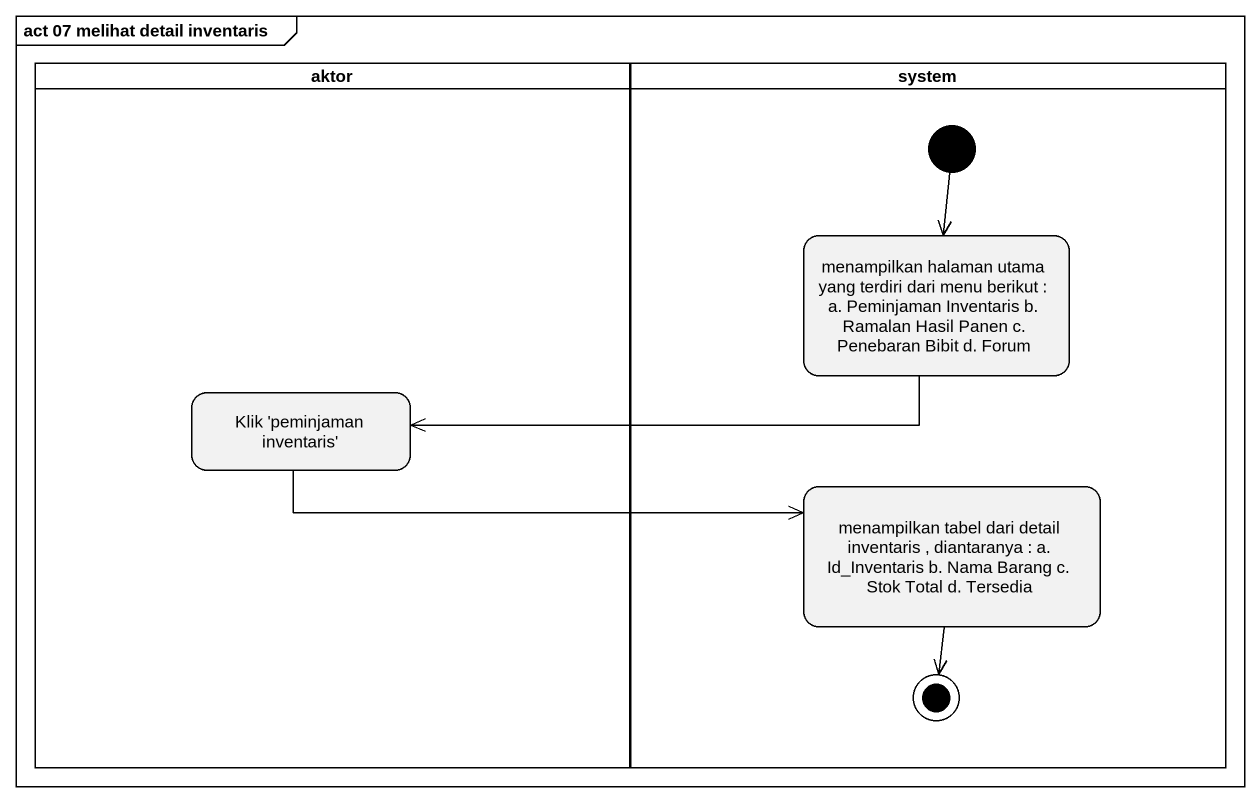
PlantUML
@startuml
mainframe act 07 melihat detail inventaris
hide empty description
state aktor <<partition>> {
  state "Klik 'peminjaman inventaris'" as Klik_peminjaman_inventaris
}
state system <<partition>> {
  state "menampilkan halaman utama yang terdiri dari menu berikut : a. Peminjaman Inventaris b. Ramalan Hasil Panen c. Penebaran Bibit d. Forum" as menampilkan_halaman_utama
  state "menampilkan tabel dari detail inventaris , diantaranya : a. Id_Inventaris b. Nama Barang c. Stok Total d. Tersedia" as menampilkan_tabel_dari
  [*] --> menampilkan_halaman_utama
  menampilkan_tabel_dari --> [*]
}
menampilkan_halaman_utama -left-> Klik_peminjaman_inventaris
Klik_peminjaman_inventaris -right-> menampilkan_tabel_dari
@enduml
